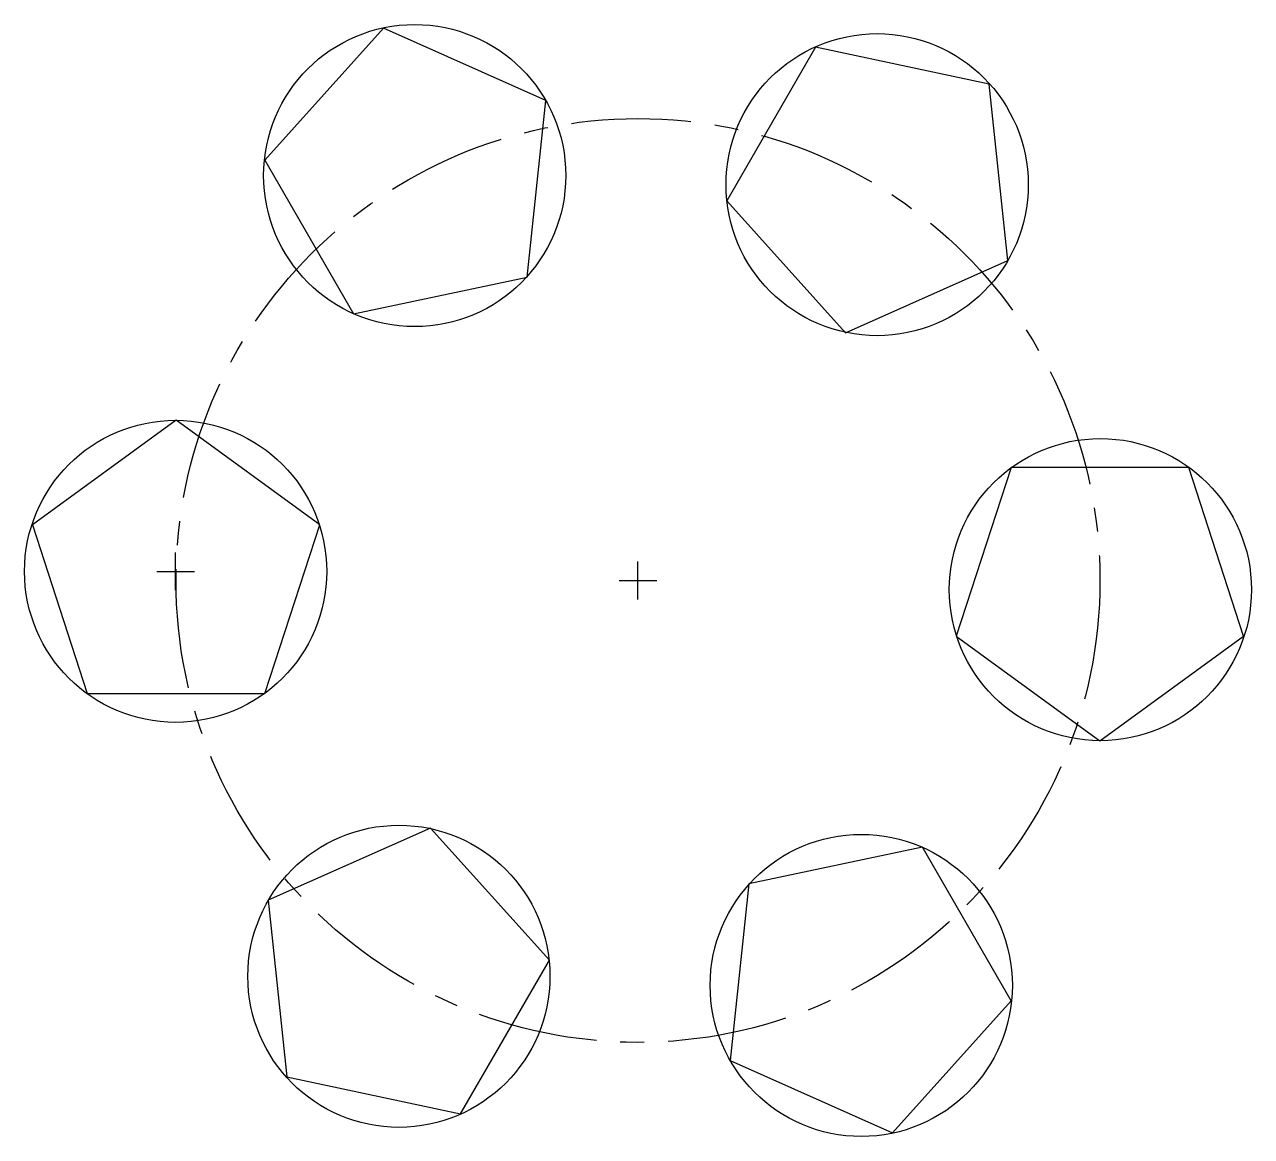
# Model space of a CAD drawing. Header units: millimetres. Extents: x 1171 to 1333, y 57 to 204.
import ezdxf

# ---------------------------------------------------------------- set-up
doc = ezdxf.new("R2010")
doc.units = ezdxf.units.MM
doc.header["$LTSCALE"] = 0.5
doc.linetypes.add('CENTER', pattern=[50.8, 31.75, -6.35, 6.35, -6.35])
doc.layers.add('点画线', color=1, linetype='CENTER')

msp = doc.modelspace()

# ---------------------------------------------------------------- linework, layer by layer
for points in [[(1239.92, 193.95), (1218.44, 203.52), (1202.7, 186.04), (1214.46, 165.68), (1237.46, 170.57)], [(1301.07, 172.74), (1298.61, 196.12), (1275.61, 201.01), (1263.86, 180.65), (1279.59, 163.18)], [(1190.97, 151.6), (1171.95, 137.78), (1179.21, 115.42), (1202.73, 115.42), (1209.99, 137.78)], [(1313.27, 109.18), (1332.29, 123), (1325.03, 145.36), (1301.52, 145.36), (1294.25, 123)], [(1203.18, 88.04), (1205.63, 64.65), (1228.63, 59.77), (1240.39, 80.13), (1224.66, 97.6)], [(1264.33, 66.82), (1285.81, 57.26), (1301.54, 74.73), (1289.78, 95.1), (1266.79, 90.21)]]:
    msp.add_lwpolyline(points, close=True)
for centre in [(1222.56, 184.01), (1283.78, 182.8), (1190.91, 131.6), (1313.33, 129.18), (1220.47, 77.98), (1281.68, 76.77)]:
    msp.add_circle(centre, 20)
at = {"layer": '点画线'}
for p, q in [((1190.91, 129.1), (1190.91, 134.1)), ((1188.41, 131.6), (1193.41, 131.6)), ((1252.12, 127.89), (1252.12, 132.89)), ((1249.62, 130.39), (1254.62, 130.39))]:
    msp.add_line(p, q, dxfattribs=at)
msp.add_circle((1252.12, 130.39), 61.16, dxfattribs=at)

doc.saveas('drawing.dxf')
